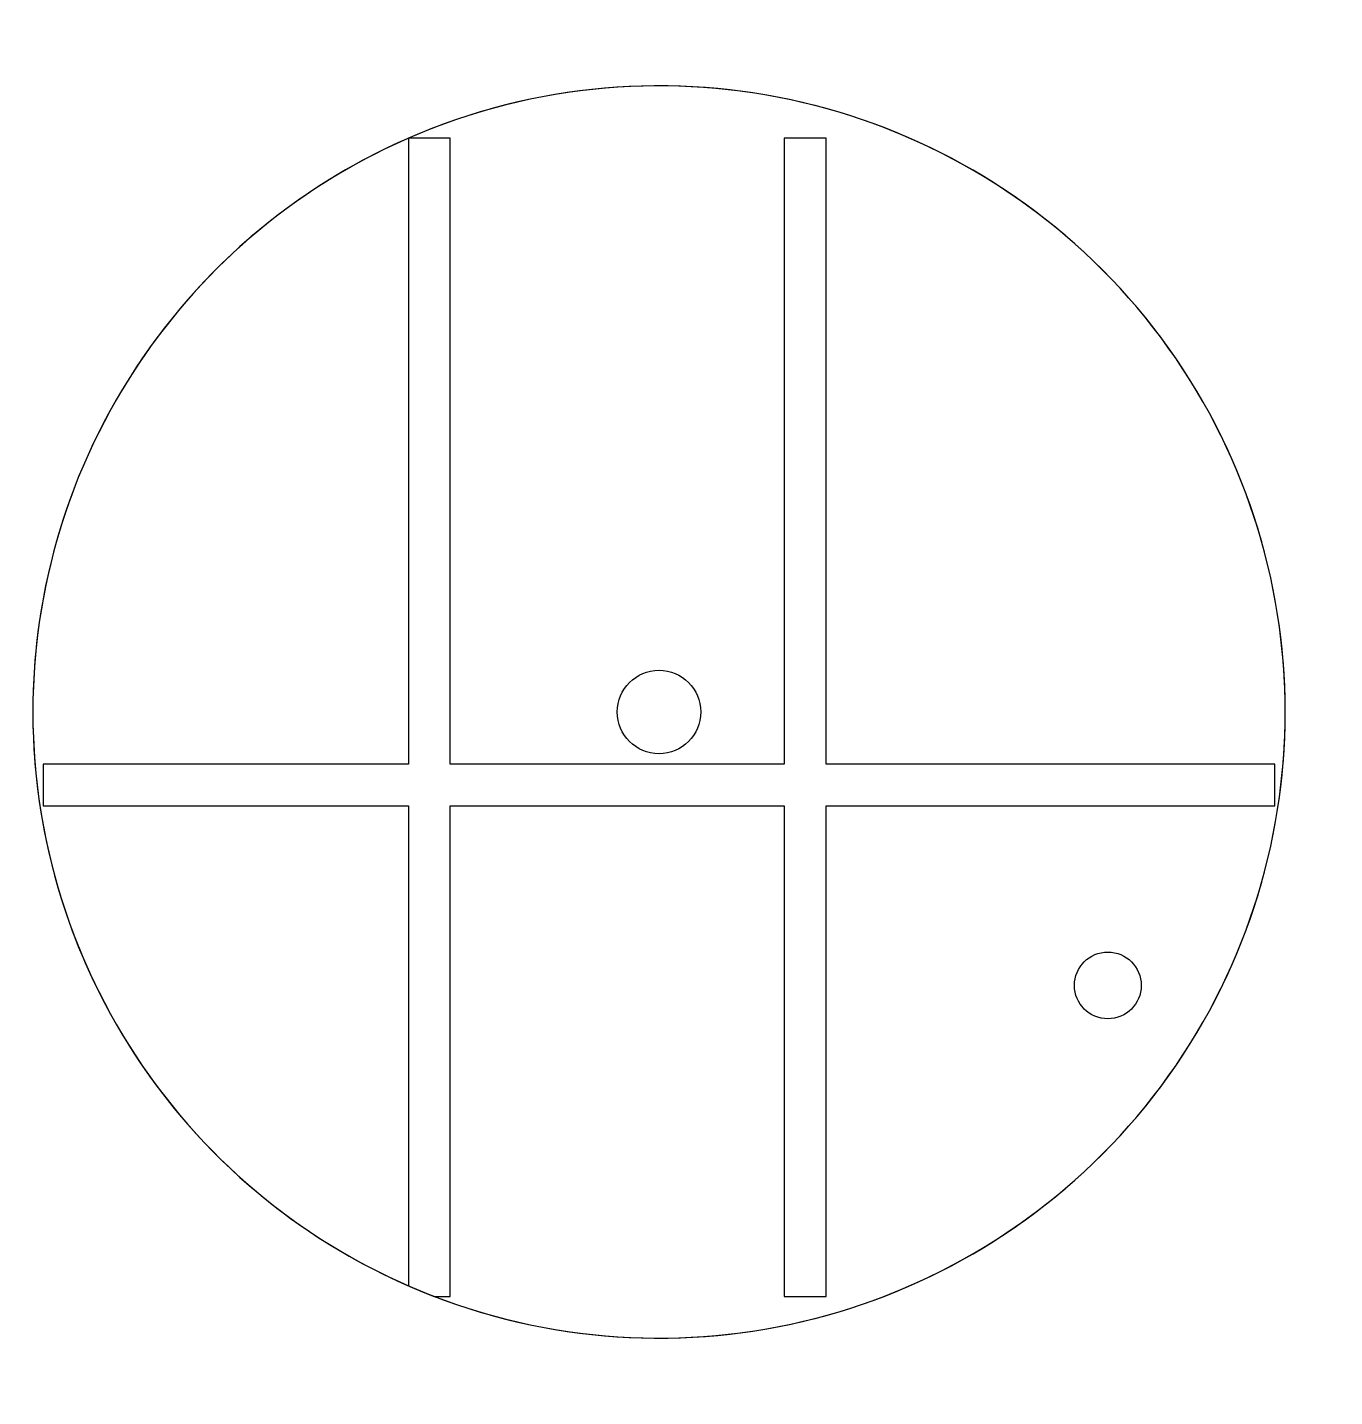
# Model space of a CAD drawing. Extents: x -30.3 to 32.4, y -32.8 to 32.8.
import ezdxf

# ---------------------------------------------------------------- set-up
doc = ezdxf.new("R2010")
doc.units = 0
doc.layers.get('0').update_dxf_attribs({"linetype": 'continuous'})

# ---------------------------------------------------------------- blocks, each defined once
blk = doc.blocks.new('CUT002')
at = {"color": 0}
for p, q in [((-12, 27.495), (-12, -2.5)), ((-10, 27.5), (-11.99, 27.5)), ((-10, -2.5), (-10, 27.5)), ((6, 27.5), (6, -2.5)), ((8, 27.5), (6, 27.5)), ((8, -2.5), (8, 27.5)), ((-12, -2.5), (-29.5, -2.5)), ((-29.5, -2.5), (-29.5, -4.5)), ((6, -2.5), (-10, -2.5)), ((29.5, -2.5), (8, -2.5)), ((29.5, -4.5), (29.5, -2.5)), ((-29.5, -4.5), (-12, -4.5)), ((-12, -4.5), (-12, -27.495)), ((-10, -28), (-10, -4.5)), ((-10, -4.5), (6, -4.5)), ((6, -4.5), (6, -28)), ((8, -28), (8, -4.5)), ((8, -4.5), (29.5, -4.5)), ((-10.77, -28), (-10, -28)), ((6, -28), (8, -28))]:
    blk.add_line(p, q, dxfattribs=at)
for centre, radius in [((0, 0), 2), ((21.5, -13.1), 1.6)]:
    blk.add_circle(centre, radius, dxfattribs=at)
for start, end in [(180, 113.57818), (-113.57818, 180), (113.55646, -111.03947), (113.55646, 113.57818), (-113.57818, -111.03947)]:
    blk.add_arc((0, 0), 30, start, end, dxfattribs=at)

msp = doc.modelspace()

# ---------------------------------------------------------------- block references
msp.add_blockref('CUT002', (0, 0))

doc.saveas('drawing.dxf')
